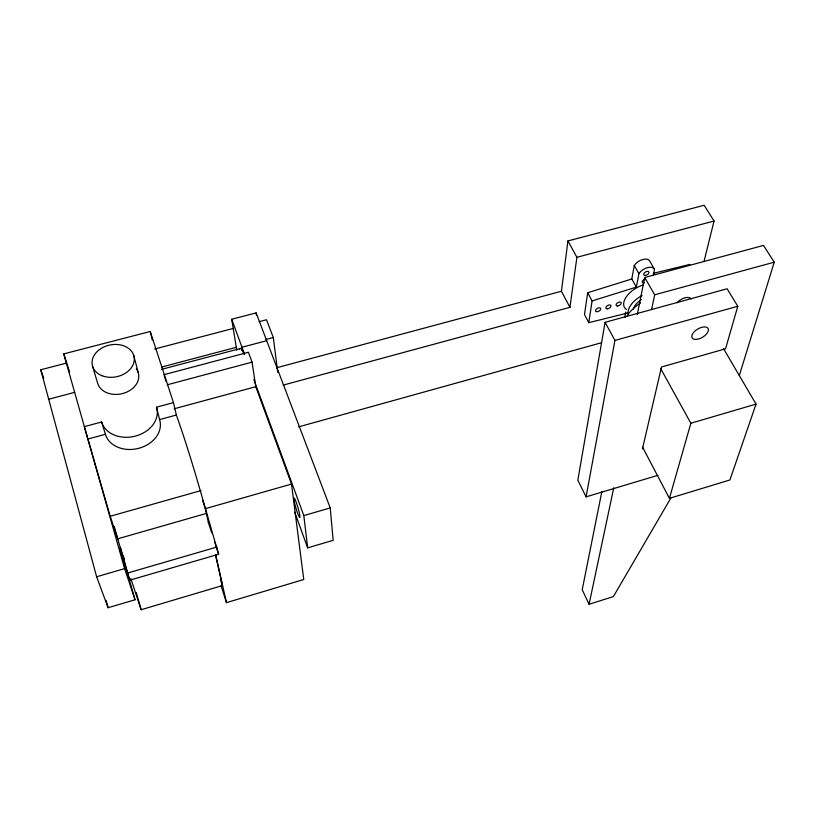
<?xml version="1.0" encoding="UTF-8"?>
<svg xmlns="http://www.w3.org/2000/svg" width="815" height="815" viewBox="0 0 815 815"><rect width="100%" height="100%" fill="white"/><g stroke="black" fill="none" stroke-linecap="round" stroke-linejoin="round"><path stroke-width="1.22" d="M283.202 385.118L569.94 307.316L561.413 291.261L567.943 240.914L704.18 205.278L714.042 221.038L703.977 261.605M569.94 307.316L576.908 257.285L567.943 240.914M653.253 275.501L654.506 269.327L649.83 261.207A9.383 5.257 -31.1 0 0 642.791 259.506A9.383 5.257 -31.1 0 0 634.284 265.486L631.808 278.995L587.676 292.728L584.487 314.539L588.797 322.659L627.978 312.95M588.797 322.659L592.077 300.929L587.676 292.728M642.454 448.841L661.505 366.984L725.544 348.81L737.789 306.267L727.102 288.775L605.087 322.322L577.845 480.198L586.077 496.855L657.95 475.308M586.077 496.855L614.938 340.415L605.087 322.322M625.747 312.043L624.901 316.627A8.965 4.859 -29.8 0 0 625.472 317.402M592.077 300.929L636.362 287.104L638.909 273.636L634.284 265.486M601.857 491.537L582.205 589.734L589.072 604.261L613.389 596.59L670.837 498.077M637.31 314.458L644.716 277.487L763.482 245.427L774.25 262.186L739.297 375.583M589.072 604.261L613.766 487.798M651.572 309.496L654.679 294.806L644.716 277.487M723.476 348.514L756.035 404.108L729.904 479.974L669.431 498.342L690.855 423.24L660.843 368.859M221.079 585.863L226.478 602.642L303.761 579.496L291.495 484.069L255.767 386.707L252.059 362.155L248.412 352.274L163.907 374.706M130.808 578.507L141.127 609.722L222.413 585.577L215.527 555.066M294.694 512.177L307.673 547.853L333.162 540.335L330.238 507.918L256.124 312.889L231.704 319.246L236.758 350.216M66.494 363.072L40.75 369.776L96.628 576.765L108.089 607.725L135.025 599.769L114.263 526.531M217.045 546.987L127.385 573.108L129.748 580.209L218.644 554.21C204.891 507.725 192.656 460.811 176.356 415.029L173.463 402.62L150.235 331.491L63.743 353.893L124.614 568.625L135.025 599.769M690.855 423.24L756.035 404.108M96.628 576.765L124.614 568.625M307.673 547.853L303.822 515.589L330.238 507.918M208.375 522.283L205.309 508.682L291.495 484.069M206.154 513.491L117.676 538.827L110.208 516.272L84.312 426.663L101.631 421.987A28.433 22.188 -12.2 0 0 135.596 436.056A28.433 22.188 -12.2 0 0 156.49 407.194L173.463 402.62M110.208 516.272L200.989 490.589M614.938 340.415L737.789 306.267M298.708 426.846L601.592 342.707M654.679 294.806L774.25 262.186M88.326 438.928L105.42 434.283A28.087 22.046 -12.4 0 0 138.998 448.25A28.087 22.046 -12.4 0 0 159.587 419.582L176.356 415.029M174.135 408.794L255.767 386.707M276.652 367.759L561.413 291.261M167.207 384.802L252.059 362.155M161.523 367.066L236.462 347.261M265.945 339.468L273.31 337.522L266.495 319.755L259.119 321.68M576.908 257.285L714.042 221.038M241.984 347.241L266.699 340.701M48.696 399.228L74.766 392.331M161.319 369.419L241.627 348.178L243.736 353.934M154.677 349.003L233.314 328.435M653.273 273.341L689.989 264.376M631.808 278.995L636.362 287.104M642.526 447.109L669.431 498.342M231.704 319.246L244.622 354.403M253.832 379.474L303.822 515.589M40.75 369.776L43.633 377.987M123.259 555.698L124.451 559.304M164.273 375.827L166.107 381.44M202.578 500.278L205.309 508.682M208.212 522.069L211.686 532.786M214.783 542.311L218.644 554.21M63.743 353.893L69.591 371.935M220.468 579.536L222.413 585.577M101.631 421.987L105.42 434.283M92.523 366.159L97.698 383.366A20.976 16.086 -11.7 0 0 125.286 392.708A20.976 16.086 -11.7 0 0 136.288 368.879M136.248 592.576L141.127 609.722M120.426 547.313L129.748 580.209M106.082 600.349L108.089 607.725M133.742 355.381L138.224 372.659M156.49 407.194L159.587 419.582M150.235 331.491L152.262 339.987M215.618 554.424L226.478 602.642M241.627 348.178L242.014 350.633M256.124 312.889L256.47 315.374M273.31 337.522L277.772 372.414M677.092 302.752A9.138 4.88 -31.1 0 1 684.834 297.842A9.138 4.88 -31.1 0 1 691.151 298.881M239.59 349.248A9.515 0.897 74.3 0 1 239.793 349.115M626.796 316.342A31.408 16.748 -30.1 0 1 640.549 302.885M638.909 273.636A9.423 5.226 -30.9 0 1 647.456 267.656A9.423 5.226 -30.9 0 1 654.506 269.327M626.47 309.517A19.825 10.809 -30.3 0 1 626.175 297.068A19.825 10.809 -30.3 0 1 642.954 285.036M628.284 313.816A19.896 10.748 -30.2 0 1 642.108 295.509M633.398 309.272A14.212 7.681 -30.2 0 1 641.334 299.574M644.502 282.815A2.883 1.589 -30.8 0 1 642.281 281.654A2.883 1.589 -30.8 0 1 645.236 279.066M125.653 568.972L119.785 549.178L125.653 568.972M102.079 375.735A21.322 16.219 -11.5 0 0 134.302 359.568A21.322 16.219 -11.5 0 0 103.108 347.343A21.322 16.219 -11.5 0 0 102.079 375.735M294.266 501.398A10.086 1.039 73.7 0 0 299.472 517.27A10.086 1.039 73.7 0 0 297.037 504.617A10.086 1.039 73.7 0 0 294.266 501.398M696.479 339.386A9.25 4.768 -30.7 0 0 708.398 329.474A9.25 4.768 -30.7 0 0 695.429 330.646A9.25 4.768 -30.7 0 0 696.479 339.386M607.46 308.804A2.832 1.569 -29.5 0 0 610.975 305.696A2.832 1.569 -29.5 0 0 606.829 306.083A2.832 1.569 -29.5 0 0 607.46 308.804M645.307 275.409A2.903 1.61 -31 0 0 648.944 272.2A2.903 1.61 -31 0 0 644.767 272.546A2.903 1.61 -31 0 0 645.307 275.409M597.201 311.676A2.832 1.569 -29.3 0 0 600.706 308.579A2.832 1.569 -29.3 0 0 596.529 308.966A2.832 1.569 -29.3 0 0 597.201 311.676M617.689 305.931A2.832 1.559 -29.8 0 0 621.224 302.834A2.832 1.559 -29.8 0 0 617.087 303.211A2.832 1.559 -29.8 0 0 617.689 305.931"/></g></svg>
